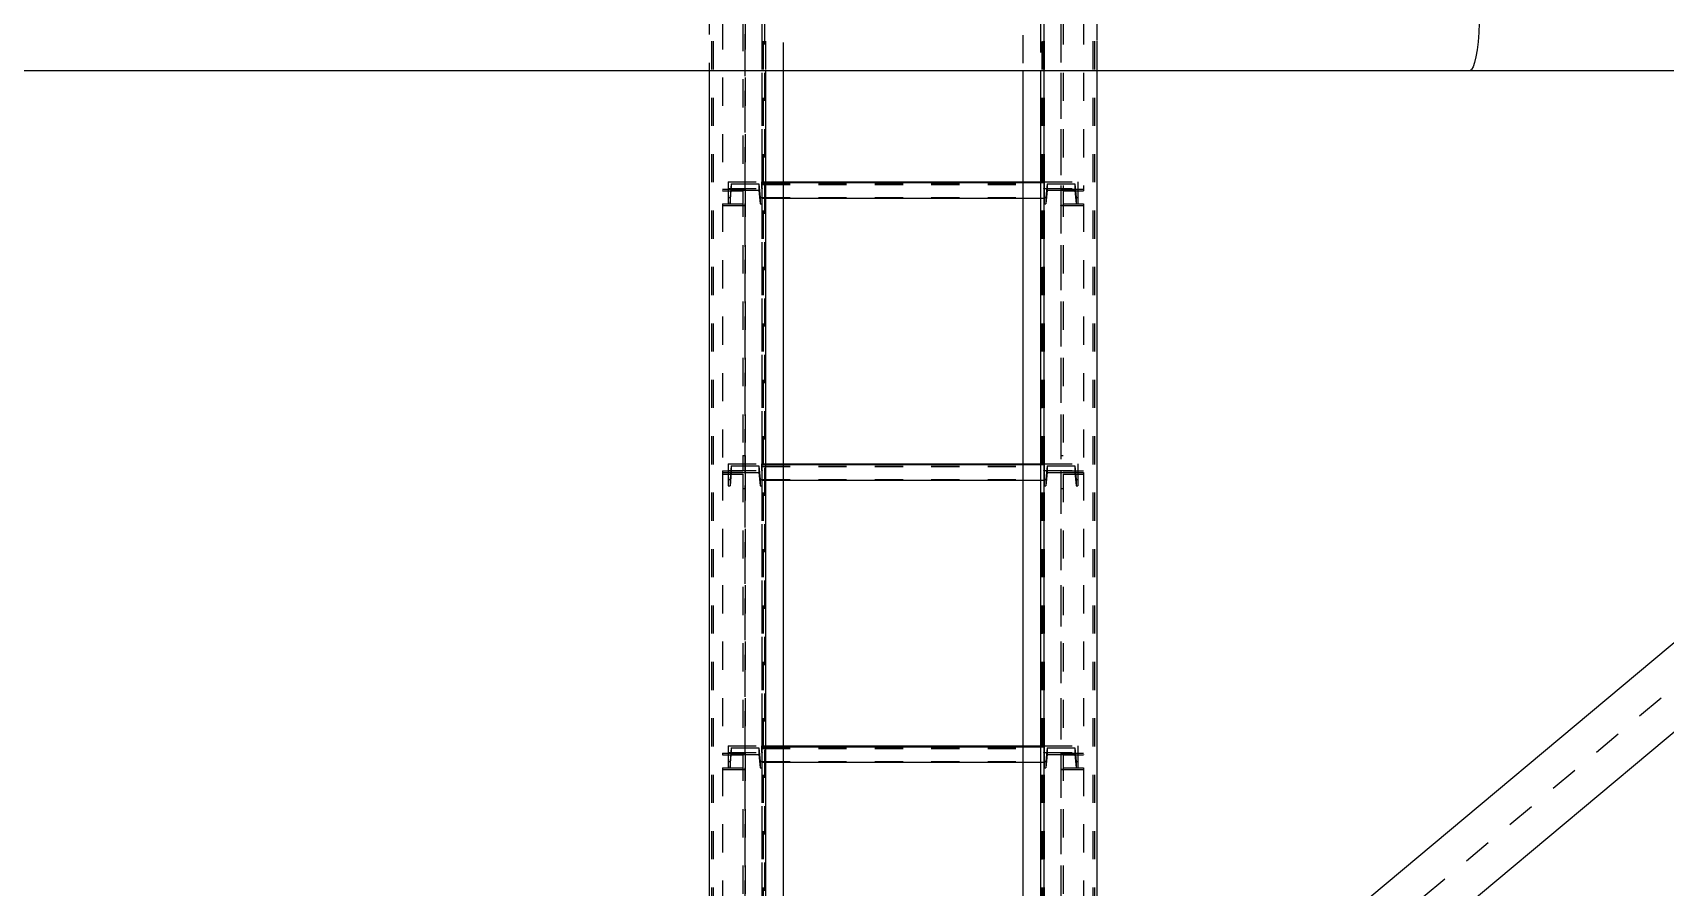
# Model space of a CAD drawing. Header units: millimetres. Extents: x 149919 to 150445, y 136651 to 136866.
# Drawn here: x 150384.88 to 150390.66, y 136754.58 to 136757.61 of the extents above; entities that cross this region are included whole.
import ezdxf

# ---------------------------------------------------------------- set-up
doc = ezdxf.new("R2010")
doc.units = ezdxf.units.MM
doc.header["$LTSCALE"] = 0.25
for name, pattern in [('CENTER', [50.8, 31.75, -6.35, 6.35, -6.35]), ('XKITLINE00', [0]), ('XKITLINE02', [4, 2, -2]), ('XKITLINE03', [6, 3, -1, 1, -1])]:
    doc.linetypes.add(name, pattern=pattern)

# ---------------------------------------------------------------- blocks, each defined once
blk = doc.blocks.new('çatıı')
at = {"color": 1, "linetype": 'XKITLINE03'}
for p, q in [((24559, 9172.74), (24559, 10826.21)), ((24670.99, 9172.74), (24670.99, 10826.21)), ((24565, 10820.27), (24565, 9180.27)), ((24665, 9180.27), (24665, 10820.27)), ((24559, 10667.88), (24559, 10767.39)), ((24670.98, 10767.39), (24670.98, 10667.88)), ((24565, 10668.13), (24565, 10670.4)), ((24664.97, 10670.16), (24565, 10670.16)), ((24664.97, 10670.4), (24664.97, 10668.13)), ((24559, 10567.43), (24559, 10662.07)), ((24670.98, 10662.07), (24670.98, 10567.43)), ((24559, 10467.92), (24559, 10567.43)), ((24565, 10568.15), (24565, 10570.42)), ((24664.97, 10570.18), (24565, 10570.18)), ((24664.97, 10570.42), (24664.97, 10568.15)), ((24670.98, 10567.43), (24670.98, 10467.92)), ((24565, 10468.17), (24565, 10470.44)), ((24664.97, 10470.2), (24565, 10470.2)), ((24664.97, 10470.44), (24664.97, 10468.17)), ((24559, 10367.47), (24559, 10462.11)), ((24670.98, 10462.11), (24670.98, 10367.47))]:
    blk.add_line(p, q, dxfattribs=at)
at = {"color": 116, "linetype": 'XKITLINE02', "true_color": 0x136734}
for p, q in [((24547.15, 10820.27), (24547.15, 9176.54)), ((24547.68, 10820.27), (24547.68, 9176.28)), ((24564.91, 10820.27), (24564.92, 9176.28)), ((24565.45, 10820.27), (24565.45, 9176.54)), ((24566.3, 10820.27), (24566.3, 9240.34)), ((24572.5, 10819.89), (24572.5, 9180.26)), ((24664.15, 10820.25), (24664.15, 9179.9)), ((24664.54, 10820.27), (24664.54, 9176.54)), ((24665, 10820.27), (24665, 9179.87)), ((24665.07, 10820.27), (24665.07, 9176.28)), ((24682.31, 10820.27), (24682.31, 9176.28)), ((24682.84, 10820.27), (24682.84, 9176.54)), ((24683.69, 10820.27), (24683.69, 9201.84)), ((24663.69, 10786.32), (24663.69, 10709.97)), ((24657.5, 10782.48), (24657.5, 9180.26)), ((24657.5, 10782.48), (24657.5, 10709.97)), ((24546.3, 10772.62), (24546.3, 10709.97)), ((24551, 10767.39), (24551, 10667.31)), ((24558.2, 10766.82), (24558.2, 10662.19)), ((24559, 10767.39), (24559, 10662.19)), ((24566.3, 10760.25), (24566.3, 10709.97)), ((24572.5, 10756.41), (24572.5, 10709.97)), ((24565, 10749.1), (24565, 9179.87)), ((24565.85, 10749.1), (24565.85, 9179.9)), ((24670.98, 10749.1), (24670.98, 10662.19)), ((24671.78, 10749.1), (24671.78, 10662.19)), ((24678.98, 10749.1), (24678.98, 10667.31)), ((24683.69, 10750.57), (24683.69, 10709.97)), ((24551, 10667.88), (24559, 10667.88)), ((24551, 10667.31), (24558.2, 10667.31)), ((24553, 10670.4), (24553, 10668.13)), ((24553, 10670.4), (24553, 10664.91)), ((24553, 10670.4), (24565, 10670.4)), ((24553, 10668.13), (24553, 10662.63)), ((24553, 10668.13), (24565, 10668.13)), ((24553, 10664.91), (24553, 10662.63)), ((24553, 10664.91), (24553.68, 10664.91)), ((24554.06, 10669.7), (24553.68, 10664.91)), ((24553.68, 10662.63), (24554.06, 10667.43)), ((24553.68, 10664.91), (24553.68, 10662.63)), ((24554.06, 10669.7), (24554.06, 10667.43)), ((24554.06, 10669.7), (24563.93, 10669.7)), ((24554.06, 10667.43), (24563.93, 10667.43)), ((24558.2, 10668), (24558.2, 10568.03)), ((24558.2, 10668), (24559, 10668)), ((24559, 10668), (24559, 10568.15)), ((24563.93, 10669.7), (24563.93, 10667.43)), ((24563.93, 10669.7), (24564.32, 10664.91)), ((24563.93, 10667.43), (24564.32, 10662.63)), ((24564.32, 10664.91), (24564.32, 10662.63)), ((24564.32, 10664.91), (24565, 10664.91)), ((24565, 10670.4), (24572.5, 10670.4)), ((24565, 10670.4), (24565, 10664.66)), ((24565, 10670.4), (24565, 10668.13)), ((24565, 10670.4), (24565, 10664.91)), ((24565, 10670.16), (24572.5, 10670.16)), ((24565, 10669.68), (24664.97, 10669.68)), ((24565, 10669.48), (24664.97, 10669.48)), ((24565, 10668.13), (24565, 10662.63)), ((24565, 10664.91), (24664.97, 10664.91)), ((24565, 10664.91), (24565, 10662.63)), ((24565, 10664.89), (24664.97, 10664.89)), ((24565, 10664.68), (24664.97, 10664.68)), ((24565, 10664.66), (24572.5, 10664.66)), ((24657.5, 10670.4), (24664.97, 10670.4)), ((24657.5, 10670.16), (24664.97, 10670.16)), ((24657.5, 10664.66), (24664.97, 10664.66)), ((24664.97, 10670.4), (24664.97, 10664.66)), ((24664.97, 10670.4), (24664.97, 10664.91)), ((24664.97, 10670.4), (24676.98, 10670.4)), ((24664.97, 10670.4), (24664.97, 10668.13)), ((24664.97, 10668.13), (24664.97, 10662.63)), ((24664.97, 10668.13), (24676.98, 10668.13)), ((24664.97, 10664.91), (24665.66, 10664.91)), ((24664.97, 10664.91), (24664.97, 10662.63)), ((24666.04, 10669.7), (24665.66, 10664.91)), ((24666.04, 10667.43), (24665.66, 10662.63)), ((24665.66, 10664.91), (24665.66, 10662.63)), ((24666.04, 10669.7), (24675.91, 10669.7)), ((24666.04, 10669.7), (24666.04, 10667.43)), ((24666.04, 10667.43), (24675.91, 10667.43)), ((24670.98, 10668), (24670.98, 10662.07)), ((24670.98, 10668), (24671.78, 10668)), ((24670.98, 10668), (24670.98, 10567.43)), ((24670.98, 10667.88), (24678.98, 10667.88)), ((24671.78, 10668), (24671.78, 10662.66)), ((24671.78, 10668), (24671.78, 10568.03)), ((24671.78, 10667.31), (24678.98, 10667.31)), ((24675.91, 10669.7), (24676.3, 10664.91)), ((24675.91, 10669.7), (24675.91, 10667.43)), ((24675.91, 10667.43), (24676.3, 10662.63)), ((24676.3, 10664.91), (24676.98, 10664.91)), ((24676.3, 10664.91), (24676.3, 10662.63)), ((24676.98, 10670.4), (24676.98, 10664.91)), ((24676.98, 10670.4), (24676.98, 10668.13)), ((24676.98, 10668.13), (24676.98, 10662.63)), ((24676.98, 10664.91), (24676.98, 10662.63)), ((24551, 10662.66), (24551, 10567.43)), ((24551, 10662.66), (24558.2, 10662.66)), ((24551, 10662.07), (24559, 10662.07)), ((24553, 10662.63), (24553.68, 10662.63)), ((24558.2, 10662.19), (24559, 10662.19)), ((24564.32, 10662.63), (24565, 10662.63)), ((24664.97, 10662.63), (24665.66, 10662.63)), ((24670.98, 10662.19), (24671.78, 10662.19)), ((24670.98, 10662.07), (24678.98, 10662.07)), ((24671.78, 10662.66), (24678.98, 10662.66)), ((24676.3, 10662.63), (24676.98, 10662.63)), ((24678.98, 10662.66), (24678.98, 10662.07)), ((24678.98, 10662.66), (24678.98, 10567.43)), ((24558.2, 10573.37), (24559, 10573.37)), ((24558.2, 10573.37), (24558.2, 10568.03)), ((24559, 10573.37), (24559, 10567.43)), ((24670.98, 10573.37), (24671.78, 10573.37)), ((24551, 10568.03), (24558.2, 10568.03)), ((24551, 10568.03), (24551, 10567.43)), ((24551, 10567.43), (24551, 10467.35)), ((24551, 10567.43), (24559, 10567.43)), ((24551, 10567.43), (24559, 10567.43)), ((24551, 10566.86), (24558.2, 10566.86)), ((24553, 10570.42), (24553, 10568.15)), ((24553, 10570.42), (24553, 10564.93)), ((24553, 10570.42), (24565, 10570.42)), ((24553, 10568.15), (24553, 10562.65)), ((24553, 10568.15), (24565, 10568.15)), ((24554.06, 10569.72), (24553.68, 10564.93)), ((24554.06, 10567.45), (24553.68, 10562.65)), ((24554.06, 10569.72), (24554.06, 10567.45)), ((24554.06, 10569.72), (24563.93, 10569.72)), ((24554.06, 10567.45), (24563.93, 10567.45)), ((24558.2, 10566.86), (24558.2, 10462.23)), ((24559, 10567.43), (24559, 10462.23)), ((24563.93, 10569.72), (24563.93, 10567.45)), ((24563.93, 10569.72), (24564.32, 10564.93)), ((24563.93, 10567.45), (24564.32, 10562.65)), ((24565, 10570.42), (24572.5, 10570.42)), ((24565, 10570.42), (24565, 10564.68)), ((24565, 10570.42), (24565, 10568.15)), ((24565, 10570.42), (24565, 10564.93)), ((24565, 10570.18), (24572.5, 10570.18)), ((24565, 10569.7), (24664.97, 10569.7)), ((24565, 10569.5), (24664.97, 10569.5)), ((24565, 10568.15), (24565, 10562.65)), ((24657.5, 10570.42), (24664.97, 10570.42)), ((24657.5, 10570.18), (24664.97, 10570.18)), ((24664.97, 10570.42), (24664.97, 10564.93)), ((24664.97, 10570.42), (24676.98, 10570.42)), ((24664.97, 10570.42), (24664.97, 10568.15)), ((24664.97, 10570.42), (24664.97, 10564.68)), ((24664.97, 10568.15), (24664.97, 10562.65)), ((24664.97, 10568.15), (24676.98, 10568.15)), ((24666.04, 10569.72), (24665.66, 10564.93)), ((24666.04, 10567.45), (24665.66, 10562.65)), ((24666.04, 10569.72), (24675.91, 10569.72)), ((24666.04, 10569.72), (24666.04, 10567.45)), ((24666.04, 10567.45), (24675.91, 10567.45)), ((24670.98, 10567.43), (24678.98, 10567.43)), ((24670.98, 10567.43), (24670.98, 10561.74)), ((24670.98, 10567.43), (24678.98, 10567.43)), ((24670.98, 10567.43), (24670.98, 10462.23)), ((24671.78, 10568.03), (24678.98, 10568.03)), ((24671.78, 10566.86), (24671.78, 10561.74)), ((24671.78, 10566.86), (24678.98, 10566.86)), ((24671.78, 10566.86), (24671.78, 10462.23)), ((24675.91, 10569.72), (24676.3, 10564.93)), ((24675.91, 10569.72), (24675.91, 10567.45)), ((24675.91, 10567.45), (24676.3, 10562.65)), ((24676.98, 10570.42), (24676.98, 10564.93)), ((24676.98, 10570.42), (24676.98, 10568.15)), ((24676.98, 10568.15), (24676.98, 10562.65)), ((24678.98, 10567.43), (24678.98, 10566.86)), ((24678.98, 10567.43), (24678.98, 10467.35)), ((24553, 10564.93), (24553, 10562.65)), ((24553, 10564.93), (24553.68, 10564.93)), ((24553, 10562.65), (24553.68, 10562.65)), ((24553.68, 10564.93), (24553.68, 10562.65)), ((24558.2, 10561.74), (24559, 10561.74)), ((24564.32, 10564.93), (24564.32, 10562.65)), ((24564.32, 10564.93), (24565, 10564.93)), ((24564.32, 10562.65), (24565, 10562.65)), ((24565, 10564.93), (24664.97, 10564.93)), ((24565, 10564.93), (24565, 10562.65)), ((24565, 10564.91), (24664.97, 10564.91)), ((24565, 10564.7), (24664.97, 10564.7)), ((24565, 10564.68), (24572.5, 10564.68)), ((24657.5, 10564.68), (24664.97, 10564.68)), ((24664.97, 10564.93), (24665.66, 10564.93)), ((24664.97, 10564.93), (24664.97, 10562.65)), ((24664.97, 10562.65), (24665.66, 10562.65)), ((24665.66, 10564.93), (24665.66, 10562.65)), ((24670.98, 10561.74), (24671.78, 10561.74)), ((24676.3, 10564.93), (24676.98, 10564.93)), ((24676.3, 10564.93), (24676.3, 10562.65)), ((24676.3, 10562.65), (24676.98, 10562.65)), ((24676.98, 10564.93), (24676.98, 10562.65)), ((24551, 10467.92), (24551, 10467.35)), ((24551, 10467.92), (24559, 10467.92)), ((24553, 10470.44), (24553, 10468.17)), ((24553, 10470.44), (24553, 10464.95)), ((24553, 10470.44), (24565, 10470.44)), ((24553, 10468.17), (24553, 10462.67)), ((24553, 10468.17), (24565, 10468.17)), ((24554.06, 10469.75), (24553.68, 10464.95)), ((24554.06, 10469.75), (24554.06, 10467.47)), ((24554.06, 10469.75), (24563.93, 10469.75)), ((24558.2, 10468.04), (24558.2, 10368.07)), ((24558.2, 10468.04), (24559, 10468.04)), ((24559, 10468.04), (24559, 10368.19)), ((24559, 10467.92), (24559, 10462.23)), ((24563.93, 10469.75), (24563.93, 10467.47)), ((24563.93, 10469.75), (24564.32, 10464.95)), ((24565, 10470.44), (24565, 10468.17)), ((24565, 10470.44), (24565, 10464.95)), ((24565, 10470.44), (24572.5, 10470.44)), ((24565, 10470.44), (24565, 10464.7)), ((24565, 10470.2), (24572.5, 10470.2)), ((24565, 10469.72), (24664.97, 10469.72)), ((24565, 10469.52), (24664.97, 10469.52)), ((24565, 10468.17), (24565, 10462.67)), ((24657.5, 10470.44), (24664.97, 10470.44)), ((24657.5, 10470.2), (24664.97, 10470.2)), ((24664.97, 10470.44), (24664.97, 10464.7)), ((24664.97, 10470.44), (24664.97, 10464.95)), ((24664.97, 10470.44), (24676.98, 10470.44)), ((24664.97, 10470.44), (24664.97, 10468.17)), ((24664.97, 10468.17), (24664.97, 10462.67)), ((24664.97, 10468.17), (24676.98, 10468.17)), ((24666.04, 10469.75), (24665.66, 10464.95)), ((24666.04, 10469.75), (24675.91, 10469.75)), ((24666.04, 10469.75), (24666.04, 10467.47)), ((24670.98, 10468.04), (24670.98, 10462.11)), ((24670.98, 10468.04), (24671.78, 10468.04)), ((24670.98, 10468.04), (24670.98, 10367.47)), ((24670.98, 10467.92), (24678.98, 10467.92)), ((24671.78, 10468.04), (24671.78, 10462.7)), ((24671.78, 10468.04), (24671.78, 10368.07)), ((24675.91, 10469.75), (24676.3, 10464.95)), ((24675.91, 10469.75), (24675.91, 10467.47)), ((24676.98, 10470.44), (24676.98, 10464.95)), ((24676.98, 10470.44), (24676.98, 10468.17)), ((24676.98, 10468.17), (24676.98, 10462.67)), ((24551, 10467.35), (24558.2, 10467.35)), ((24551, 10462.7), (24551, 10367.47)), ((24551, 10462.7), (24558.2, 10462.7)), ((24553, 10464.95), (24553, 10462.67)), ((24553, 10464.95), (24553.68, 10464.95)), ((24553, 10462.67), (24553.68, 10462.67)), ((24553.68, 10462.67), (24554.06, 10467.47)), ((24553.68, 10464.95), (24553.68, 10462.67)), ((24554.06, 10467.47), (24563.93, 10467.47)), ((24558.2, 10467.35), (24558.2, 10462.23)), ((24558.2, 10462.23), (24559, 10462.23)), ((24563.93, 10467.47), (24564.32, 10462.67)), ((24564.32, 10464.95), (24564.32, 10462.67)), ((24564.32, 10464.95), (24565, 10464.95)), ((24564.32, 10462.67), (24565, 10462.67)), ((24565, 10464.95), (24565, 10462.67)), ((24565, 10464.95), (24664.97, 10464.95)), ((24565, 10464.93), (24664.97, 10464.93)), ((24565, 10464.72), (24664.97, 10464.72)), ((24565, 10464.7), (24572.5, 10464.7)), ((24657.5, 10464.7), (24664.97, 10464.7)), ((24664.97, 10464.95), (24665.66, 10464.95)), ((24664.97, 10464.95), (24664.97, 10462.67)), ((24664.97, 10462.67), (24665.66, 10462.67)), ((24666.04, 10467.47), (24665.66, 10462.67)), ((24665.66, 10464.95), (24665.66, 10462.67)), ((24666.04, 10467.47), (24675.91, 10467.47)), ((24670.98, 10462.23), (24671.78, 10462.23)), ((24671.78, 10467.35), (24678.98, 10467.35)), ((24671.78, 10462.7), (24678.98, 10462.7)), ((24675.91, 10467.47), (24676.3, 10462.67)), ((24676.3, 10464.95), (24676.98, 10464.95)), ((24676.3, 10464.95), (24676.3, 10462.67)), ((24676.3, 10462.67), (24676.98, 10462.67)), ((24676.98, 10464.95), (24676.98, 10462.67)), ((24678.98, 10462.7), (24678.98, 10462.11)), ((24678.98, 10462.7), (24678.98, 10367.47)), ((24551, 10462.11), (24559, 10462.11)), ((24670.98, 10462.11), (24678.98, 10462.11))]:
    blk.add_line(p, q, dxfattribs=at)
at = {"color": 8, "linetype": 'CENTER'}
blk.add_line((24339.36, 10031.73), (25173.61, 10730.27), dxfattribs=at)
at = {"color": 8, "linetype": 'XKITLINE00'}
for p, q in [((24819.03, 10723.33), (24818.78, 10720.12)), ((24819.18, 10726.75), (24819.03, 10723.33)), ((24818.45, 10717.23), (24818.04, 10714.72)), ((24818.78, 10720.12), (24818.45, 10717.23)), ((24817.03, 10711.2), (24816.47, 10710.28)), ((24817.03, 10711.2), (24816.47, 10710.28)), ((24817.56, 10712.69), (24817.03, 10711.2)), ((24817.56, 10712.69), (24817.03, 10711.2)), ((24818.04, 10714.72), (24817.56, 10712.69)), ((24818.04, 10714.72), (24817.56, 10712.69)), ((23581.46, 10709.97), (24815.89, 10709.97)), ((24361.88, 10066.4), (25130.47, 10709.97)), ((24815.89, 10709.97), (24816.47, 10710.28)), ((24815.89, 10709.97), (24816.47, 10710.28)), ((24815.89, 10709.97), (25131.19, 10709.97)), ((24362.91, 10035.62), (25162.32, 10705))]:
    blk.add_line(p, q, dxfattribs=at)
at = {"color": 7, "linetype": 'XKITLINE00'}
for p, q in [((24546.3, 10709.97), (24546.3, 10220.8)), ((24566.3, 10709.97), (24566.3, 10237.55)), ((24572.5, 10709.97), (24572.5, 10242.74)), ((24657.5, 10709.97), (24657.5, 10313.91)), ((24663.69, 10709.97), (24663.69, 10319.1)), ((24683.69, 10709.97), (24683.69, 10335.85)), ((24572.5, 10670.4), (24657.5, 10670.4)), ((24572.5, 10670.16), (24657.5, 10670.16)), ((24572.5, 10664.66), (24657.5, 10664.66)), ((24572.5, 10570.42), (24657.5, 10570.42)), ((24572.5, 10570.18), (24657.5, 10570.18)), ((24572.5, 10564.68), (24657.5, 10564.68)), ((24572.5, 10470.44), (24657.5, 10470.44)), ((24572.5, 10470.2), (24657.5, 10470.2)), ((24572.5, 10464.7), (24657.5, 10464.7))]:
    blk.add_line(p, q, dxfattribs=at)
at = {"color": 1, "linetype": 'XKITLINE00'}
for centre in [(24565, 10670.4), (24664.97, 10670.4), (24559, 10667.88), (24565, 10670.16), (24565, 10668.13), (24664.97, 10670.16), (24664.97, 10668.13), (24670.98, 10667.88), (24559, 10662.07), (24670.98, 10662.07), (24559, 10567.43), (24559, 10567.43), (24565, 10570.42), (24565, 10570.18), (24565, 10568.15), (24664.97, 10570.42), (24664.97, 10570.18), (24664.97, 10568.15), (24670.98, 10567.43), (24670.98, 10567.43), (24559, 10467.92), (24565, 10470.44), (24565, 10470.2), (24565, 10468.17), (24664.97, 10470.2), (24664.97, 10470.44), (24664.97, 10468.17), (24670.98, 10467.92), (24559, 10462.11), (24670.98, 10462.11)]:
    blk.add_circle(centre, 0.05, dxfattribs=at)

msp = doc.modelspace()

# ---------------------------------------------------------------- block references
at = {"xscale": 0.009999943142843078, "yscale": 0.009999943142843078, "zscale": 0.009999943142843078}
msp.add_blockref('çatıı', (150141.8141, 136650.3731), dxfattribs=at)

doc.saveas('drawing.dxf')
